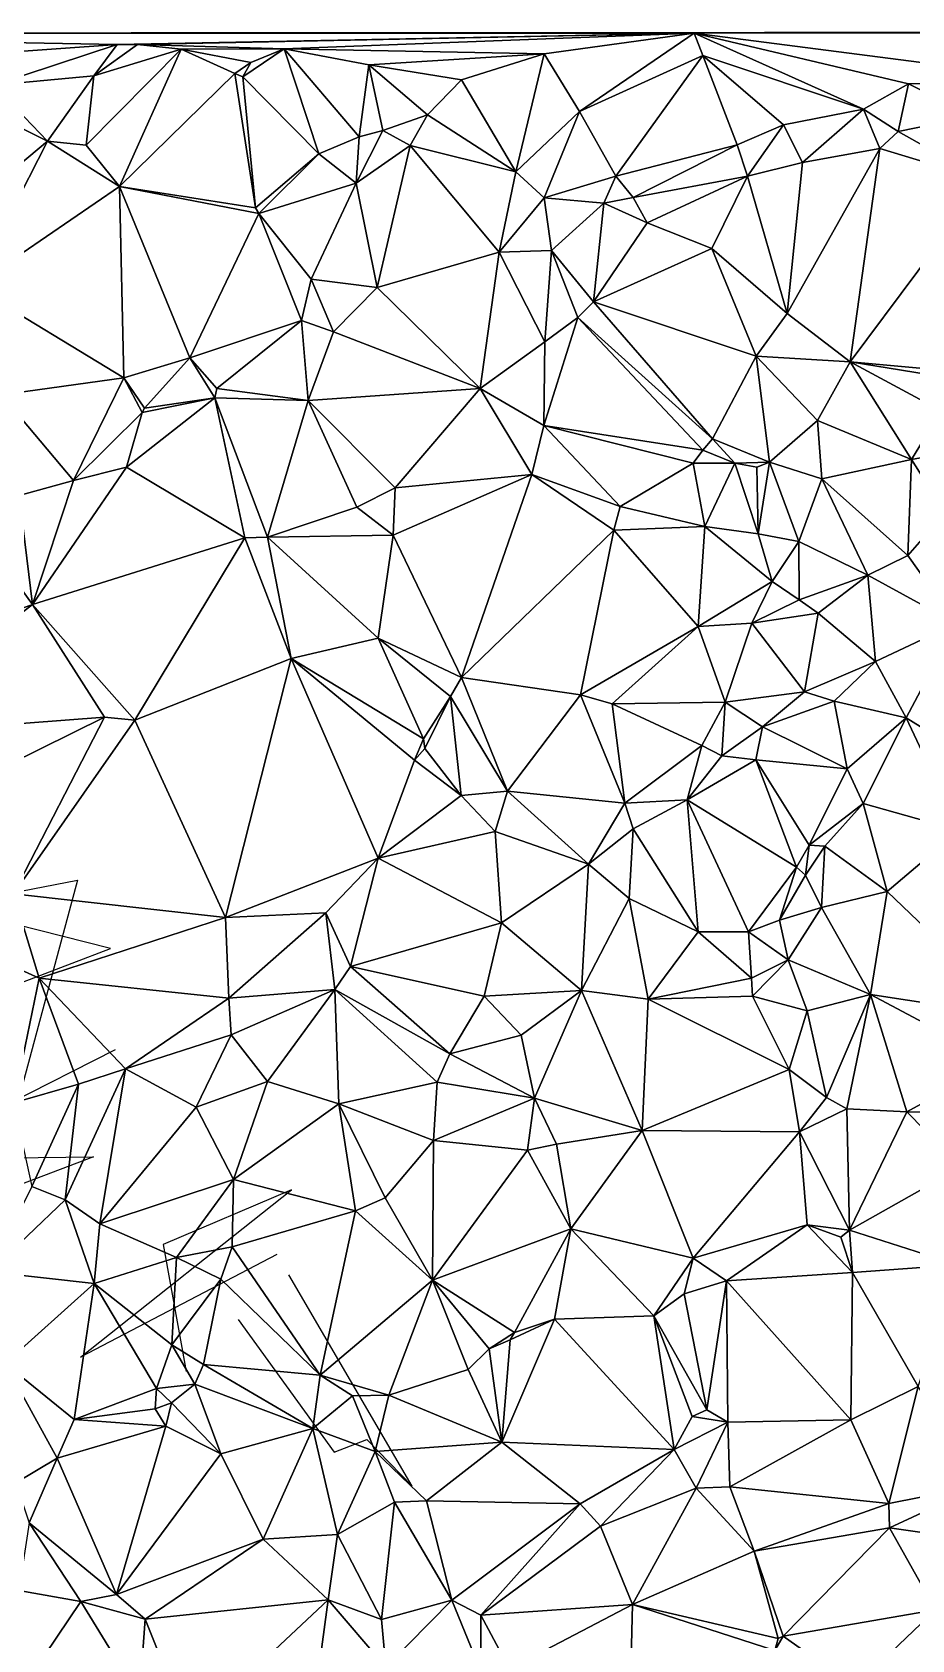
# Model space of a CAD drawing. Header units: metres. Extents: x -15 to 15.1, y -15.8 to 15.4.
# Drawn here: x -8.77 to -1.26, y 1.27 to 14.99 of the extents above; entities that cross this region are included whole.
import ezdxf

# ---------------------------------------------------------------- set-up
doc = ezdxf.new("R2010")
doc.units = ezdxf.units.M
doc.layers.add('CRACKS', color=1, linetype='Continuous')
doc.layers.add('STREET_MESH', color=7, linetype='Continuous')

msp = doc.modelspace()

# ---------------------------------------------------------------- linework, layer by layer
at = {"layer": 'CRACKS'}
for points in [[(-9.411, 6.67, 0.1), (-8.101, 7.17, 0.1), (-9.53, 7.531, 0.1), (-8.381, 7.753, 0.1), (-8.861, 5.977, 0.1)], [(-8.061, 6.307, 0.1), (-9.901, 5.372, 0.1), (-8.245, 5.393, 0.1), (-9.245, 5.014, 0.1), (-8.869, 6.576, 0.1)], [(-6.68, 4.559, 0.1), (-8.358, 3.685, 0.1), (-6.557, 5.111, 0.1), (-7.651, 4.646, 0.1), (-7.454, 3.56, 0.1)], [(-7.011, 4.005, 0.1), (-6.191, 2.872, 0.1), (-5.914, 2.98, 0.1), (-5.526, 2.583, 0.1), (-6.579, 4.386, 0.1)]]:
    msp.add_polyline3d(points, dxfattribs=at)
at = {"layer": 'STREET_MESH'}
for points in [[(-13.333, 14.982), (-3.12, 14.981), (2.885, 14.989)], [(-13.333, 14.982), (-10.168, 14.734), (-8.044, 14.884)], [(-3.12, 14.981), (-13.333, 14.982), (-8.044, 14.884)], [(-7.871, 14.883), (-3.12, 14.981), (-8.044, 14.884)], [(-3.12, 14.981), (-7.871, 14.883), (-6.619, 14.848)], [(-3.12, 14.981), (-6.619, 14.848), (-4.4, 14.804)], [(-4.099, 14.311), (-3.12, 14.981), (-4.4, 14.804)], [(-3.045, 14.789), (-3.12, 14.981), (-4.099, 14.311)], [(-3.12, 14.981), (0.12, 14.564), (2.885, 14.989)], [(-3.12, 14.981), (-1.289, 14.549), (0.12, 14.564)], [(-1.674, 14.331), (-3.12, 14.981), (-3.045, 14.789)], [(-1.674, 14.331), (-1.289, 14.549), (-3.12, 14.981)], [(-10.168, 14.734), (-9.099, 14.537), (-8.044, 14.884)], [(-9.099, 14.537), (-8.243, 14.616), (-8.044, 14.884)], [(-7.498, 14.845), (-8.243, 14.616), (-8.309, 14.026)], [(-8.023, 13.673), (-7.498, 14.845), (-8.309, 14.026)], [(-8.243, 14.616), (-7.871, 14.883), (-8.044, 14.884)], [(-8.243, 14.616), (-7.498, 14.845), (-7.871, 14.883)], [(-8.023, 13.673), (-7.04, 14.636), (-7.498, 14.845)], [(-7.871, 14.883), (-7.498, 14.845), (-6.619, 14.848)], [(-7.498, 14.845), (-6.904, 14.731), (-6.619, 14.848)], [(-7.04, 14.636), (-6.904, 14.731), (-7.498, 14.845)], [(-6.971, 14.608), (-6.322, 13.951), (-6.619, 14.848)], [(-6.904, 14.731), (-6.971, 14.608), (-6.619, 14.848)], [(-6.619, 14.848), (-5.897, 14.71), (-4.4, 14.804)], [(-5.978, 14.095), (-5.897, 14.71), (-6.619, 14.848)], [(-6.322, 13.951), (-5.978, 14.095), (-6.619, 14.848)], [(-6.904, 14.731), (-7.04, 14.636), (-6.971, 14.608)], [(-5.978, 14.095), (-5.776, 14.149), (-5.897, 14.71)], [(-5.897, 14.71), (-5.105, 14.584), (-4.4, 14.804)], [(-5.105, 14.584), (-5.897, 14.71), (-5.394, 14.284)], [(-5.897, 14.71), (-5.776, 14.149), (-5.394, 14.284)], [(-5.105, 14.584), (-4.64, 13.798), (-4.4, 14.804)], [(-4.64, 13.798), (-4.099, 14.311), (-4.4, 14.804)], [(-3.788, 13.76), (-3.045, 14.789), (-4.099, 14.311)], [(-3.788, 13.76), (-2.752, 14.027), (-3.045, 14.789)], [(-2.752, 14.027), (-2.358, 14.198), (-3.045, 14.789)], [(-2.358, 14.198), (-1.674, 14.331), (-3.045, 14.789)], [(-9.099, 14.537), (-8.639, 14.06), (-8.243, 14.616)], [(-8.243, 14.616), (-8.639, 14.06), (-8.309, 14.026)], [(-7.04, 14.636), (-8.023, 13.673), (-6.864, 13.49)], [(-7.04, 14.636), (-6.864, 13.49), (-6.971, 14.608)], [(-6.971, 14.608), (-6.864, 13.49), (-6.322, 13.951)], [(-4.64, 13.798), (-5.105, 14.584), (-5.394, 14.284)], [(-1.289, 14.549), (-1.674, 14.331), (-1.378, 14.143)], [(-1.289, 14.549), (-1.378, 14.143), (-0.736, 14.272)], [(-1.289, 14.549), (-0.736, 14.272), (0.12, 14.564)], [(-9.099, 14.537), (-9.177, 14.326), (-8.639, 14.06)], [(-8.639, 14.06), (-9.177, 14.326), (-9.665, 13.199)], [(-5.776, 14.149), (-5.542, 14.023), (-5.394, 14.284)], [(-5.542, 14.023), (-4.64, 13.798), (-5.394, 14.284)], [(-4.399, 13.575), (-4.099, 14.311), (-4.64, 13.798)], [(-4.399, 13.575), (-3.788, 13.76), (-4.099, 14.311)], [(-1.674, 14.331), (-2.358, 14.198), (-2.195, 13.878)], [(-1.674, 14.331), (-2.195, 13.878), (-1.535, 13.998)], [(-1.378, 14.143), (-1.674, 14.331), (-1.535, 13.998)], [(-0.736, 14.272), (-1.378, 14.143), (-0.633, 13.724)], [(-6.004, 13.701), (-5.776, 14.149), (-5.978, 14.095)], [(-6.004, 13.701), (-5.542, 14.023), (-5.776, 14.149)], [(-2.358, 14.198), (-2.752, 14.027), (-2.663, 13.76)], [(-2.195, 13.878), (-2.358, 14.198), (-2.663, 13.76)], [(-1.378, 14.143), (-1.535, 13.998), (-0.633, 13.724)], [(-9.272, 12.82), (-8.639, 14.06), (-9.665, 13.199)], [(-8.023, 13.673), (-8.639, 14.06), (-9.272, 12.82)], [(-8.639, 14.06), (-8.023, 13.673), (-8.309, 14.026)], [(-6.004, 13.701), (-5.978, 14.095), (-6.322, 13.951)], [(-5.542, 14.023), (-6.004, 13.701), (-5.825, 12.81)], [(-5.542, 14.023), (-5.825, 12.81), (-4.784, 13.112)], [(-5.542, 14.023), (-4.784, 13.112), (-4.64, 13.798)], [(-3.64, 13.58), (-2.752, 14.027), (-3.788, 13.76)], [(-2.752, 14.027), (-3.64, 13.58), (-2.663, 13.76)], [(-1.787, 12.177), (-1.535, 13.998), (-2.326, 12.59)], [(-1.535, 13.998), (-2.195, 13.878), (-2.326, 12.59)], [(-1.535, 13.998), (-1.787, 12.177), (-0.633, 13.724)], [(-6.864, 13.49), (-6.835, 13.442), (-6.322, 13.951)], [(-6.835, 13.442), (-6.004, 13.701), (-6.322, 13.951)], [(-2.195, 13.878), (-2.663, 13.76), (-2.326, 12.59)], [(-4.784, 13.112), (-4.399, 13.575), (-4.64, 13.798)], [(-3.788, 13.76), (-4.399, 13.575), (-3.89, 13.53)], [(-3.64, 13.58), (-3.788, 13.76), (-3.89, 13.53)], [(-2.663, 13.76), (-3.64, 13.58), (-3.52, 13.363)], [(-2.969, 13.144), (-2.663, 13.76), (-3.52, 13.363)], [(-2.663, 13.76), (-2.969, 13.144), (-2.326, 12.59)], [(-1.787, 12.177), (-0.378, 12.047), (-0.633, 13.724)], [(-8.023, 13.673), (-9.272, 12.82), (-7.986, 12.04)], [(-7.423, 12.211), (-8.023, 13.673), (-7.986, 12.04)], [(-6.835, 13.442), (-8.023, 13.673), (-7.423, 12.211)], [(-8.023, 13.673), (-6.835, 13.442), (-6.864, 13.49)], [(-6.004, 13.701), (-6.835, 13.442), (-6.389, 12.881)], [(-5.825, 12.81), (-6.004, 13.701), (-6.389, 12.881)], [(-4.338, 13.126), (-4.399, 13.575), (-4.784, 13.112)], [(-3.89, 13.53), (-4.399, 13.575), (-4.338, 13.126)], [(-3.978, 12.688), (-3.89, 13.53), (-4.338, 13.126)], [(-3.89, 13.53), (-3.978, 12.688), (-3.52, 13.363)], [(-3.64, 13.58), (-3.89, 13.53), (-3.52, 13.363)], [(-6.471, 12.529), (-6.835, 13.442), (-7.423, 12.211)], [(-6.835, 13.442), (-6.471, 12.529), (-6.389, 12.881)], [(-3.978, 12.688), (-2.969, 13.144), (-3.52, 13.363)], [(-5.825, 12.81), (-4.945, 11.949), (-4.784, 13.112)], [(-4.945, 11.949), (-4.393, 12.347), (-4.784, 13.112)], [(-4.393, 12.347), (-4.338, 13.126), (-4.784, 13.112)], [(-4.393, 12.347), (-4.112, 12.556), (-4.338, 13.126)], [(-4.112, 12.556), (-3.978, 12.688), (-4.338, 13.126)], [(-2.969, 13.144), (-3.978, 12.688), (-2.591, 12.226)], [(-2.969, 13.144), (-2.591, 12.226), (-2.326, 12.59)], [(-9.272, 12.82), (-9.031, 11.895), (-7.986, 12.04)], [(-6.471, 12.529), (-6.197, 12.432), (-6.389, 12.881)], [(-6.197, 12.432), (-5.825, 12.81), (-6.389, 12.881)], [(-5.825, 12.81), (-6.197, 12.432), (-4.945, 11.949)], [(-3.978, 12.688), (-4.112, 12.556), (-2.964, 11.518)], [(-2.591, 12.226), (-3.978, 12.688), (-2.964, 11.518)], [(-7.192, 11.95), (-6.471, 12.529), (-7.423, 12.211)], [(-6.471, 12.529), (-7.192, 11.95), (-6.413, 11.847)], [(-6.471, 12.529), (-6.413, 11.847), (-6.197, 12.432)], [(-4.112, 12.556), (-4.393, 12.347), (-4.402, 11.632)], [(-3.046, 11.424), (-4.112, 12.556), (-4.402, 11.632)], [(-4.112, 12.556), (-3.046, 11.424), (-2.964, 11.518)], [(-2.591, 12.226), (-1.787, 12.177), (-2.326, 12.59)], [(-6.197, 12.432), (-6.413, 11.847), (-4.945, 11.949)], [(-4.393, 12.347), (-4.945, 11.949), (-4.402, 11.632)], [(-7.811, 11.78), (-7.423, 12.211), (-7.986, 12.04)], [(-7.811, 11.78), (-7.211, 11.87), (-7.423, 12.211)], [(-7.211, 11.87), (-7.192, 11.95), (-7.423, 12.211)], [(-2.477, 11.32), (-2.591, 12.226), (-2.964, 11.518)], [(-2.477, 11.32), (-2.068, 11.675), (-2.591, 12.226)], [(-2.068, 11.675), (-1.787, 12.177), (-2.591, 12.226)], [(-1.787, 12.177), (-2.068, 11.675), (-1.264, 11.344)], [(-1.01, 11.757), (-1.787, 12.177), (-1.264, 11.344)], [(-0.474, 11.963), (-1.787, 12.177), (-1.01, 11.757)], [(-1.787, 12.177), (-0.474, 11.963), (-0.378, 12.047)], [(-9.031, 11.895), (-8.415, 11.164), (-7.986, 12.04)], [(-8.415, 11.164), (-7.831, 11.744), (-7.986, 12.04)], [(-7.831, 11.744), (-7.811, 11.78), (-7.986, 12.04)], [(-7.192, 11.95), (-7.211, 11.87), (-6.413, 11.847)], [(-6.413, 11.847), (-5.67, 11.101), (-4.945, 11.949)], [(-4.945, 11.949), (-5.67, 11.101), (-4.504, 11.214)], [(-4.945, 11.949), (-4.504, 11.214), (-4.402, 11.632)], [(-8.415, 11.164), (-9.031, 11.895), (-8.88, 11.037)], [(-7.211, 11.87), (-7.963, 11.279), (-6.953, 10.676)], [(-7.211, 11.87), (-7.831, 11.744), (-7.963, 11.279)], [(-7.831, 11.744), (-7.211, 11.87), (-7.811, 11.78)], [(-6.76, 10.679), (-7.211, 11.87), (-6.953, 10.676)], [(-6.413, 11.847), (-7.211, 11.87), (-6.76, 10.679)], [(-5.998, 10.935), (-6.413, 11.847), (-6.76, 10.679)], [(-5.67, 11.101), (-6.413, 11.847), (-5.998, 10.935)], [(-7.831, 11.744), (-8.415, 11.164), (-7.963, 11.279)], [(-2.029, 11.179), (-2.068, 11.675), (-2.477, 11.32)], [(-2.068, 11.675), (-2.029, 11.179), (-1.264, 11.344)], [(-0.531, 11.476), (-1.01, 11.757), (-1.264, 11.344)], [(-4.504, 11.214), (-3.752, 10.941), (-4.402, 11.632)], [(-3.127, 11.311), (-3.046, 11.424), (-4.402, 11.632)], [(-3.752, 10.941), (-3.127, 11.311), (-4.402, 11.632)], [(-3.127, 11.311), (-2.773, 11.312), (-3.046, 11.424)], [(-3.046, 11.424), (-2.773, 11.312), (-2.964, 11.518)], [(-2.773, 11.312), (-2.477, 11.32), (-2.964, 11.518)], [(-0.977, 10.889), (-0.531, 11.476), (-1.264, 11.344)], [(-7.963, 11.279), (-8.765, 10.107), (-6.953, 10.676)], [(-7.963, 11.279), (-8.415, 11.164), (-8.765, 10.107)], [(-3.127, 11.311), (-3.752, 10.941), (-3.029, 10.77)], [(-2.773, 11.312), (-3.127, 11.311), (-3.029, 10.77)], [(-2.773, 11.312), (-3.029, 10.77), (-2.574, 10.71)], [(-2.773, 11.312), (-2.585, 11.279), (-2.477, 11.32)], [(-2.585, 11.279), (-2.773, 11.312), (-2.574, 10.71)], [(-2.477, 11.32), (-2.585, 11.279), (-2.574, 10.71)], [(-2.227, 10.642), (-2.477, 11.32), (-2.574, 10.71)], [(-2.227, 10.642), (-2.029, 11.179), (-2.477, 11.32)], [(-2.029, 11.179), (-1.296, 10.524), (-1.264, 11.344)], [(-1.296, 10.524), (-0.977, 10.889), (-1.264, 11.344)], [(-8.765, 10.107), (-8.415, 11.164), (-8.88, 11.037)], [(-4.504, 11.214), (-5.688, 10.698), (-5.104, 9.484)], [(-4.504, 11.214), (-5.67, 11.101), (-5.688, 10.698)], [(-3.805, 10.739), (-4.504, 11.214), (-5.104, 9.484)], [(-3.752, 10.941), (-4.504, 11.214), (-3.805, 10.739)], [(-2.029, 11.179), (-2.227, 10.642), (-1.636, 10.355)], [(-2.029, 11.179), (-1.636, 10.355), (-1.296, 10.524)], [(-9.492, 11.106), (-10.396, 9.513), (-8.765, 10.107)], [(-9.492, 11.106), (-8.765, 10.107), (-8.88, 11.037)], [(-5.67, 11.101), (-5.998, 10.935), (-5.688, 10.698)], [(-5.998, 10.935), (-6.76, 10.679), (-5.688, 10.698)], [(-3.029, 10.77), (-3.752, 10.941), (-3.805, 10.739)], [(-0.977, 10.889), (-1.296, 10.524), (-0.883, 9.944)], [(-4.09, 9.335), (-3.805, 10.739), (-5.104, 9.484)], [(-4.09, 9.335), (-3.085, 9.919), (-3.805, 10.739)], [(-3.085, 9.919), (-3.029, 10.77), (-3.805, 10.739)], [(-3.029, 10.77), (-3.085, 9.919), (-2.455, 10.303)], [(-3.029, 10.77), (-2.455, 10.303), (-2.574, 10.71)], [(-2.455, 10.303), (-2.227, 10.642), (-2.574, 10.71)], [(-8.765, 10.107), (-7.893, 9.119), (-6.953, 10.676)], [(-7.893, 9.119), (-6.558, 9.646), (-6.953, 10.676)], [(-6.558, 9.646), (-6.76, 10.679), (-6.953, 10.676)], [(-6.76, 10.679), (-5.817, 9.818), (-5.688, 10.698)], [(-6.76, 10.679), (-6.558, 9.646), (-5.817, 9.818)], [(-5.688, 10.698), (-5.817, 9.818), (-5.104, 9.484)], [(-2.222, 10.145), (-2.227, 10.642), (-2.455, 10.303)], [(-1.636, 10.355), (-2.227, 10.642), (-2.222, 10.145)], [(-1.296, 10.524), (-1.636, 10.355), (-0.883, 9.944)], [(-2.455, 10.303), (-3.085, 9.919), (-2.626, 9.946)], [(-2.222, 10.145), (-2.455, 10.303), (-2.626, 9.946)], [(-1.636, 10.355), (-2.222, 10.145), (-2.06, 10.032)], [(-1.571, 9.62), (-1.636, 10.355), (-2.06, 10.032)], [(-1.636, 10.355), (-1.571, 9.62), (-0.883, 9.944)], [(-10.396, 9.513), (-10.205, 8.989), (-8.765, 10.107)], [(-8.765, 10.107), (-10.205, 8.989), (-8.151, 9.145)], [(-8.765, 10.107), (-8.151, 9.145), (-7.893, 9.119)], [(-2.222, 10.145), (-2.626, 9.946), (-2.06, 10.032)], [(-2.626, 9.946), (-2.178, 9.362), (-2.06, 10.032)], [(-2.178, 9.362), (-1.571, 9.62), (-2.06, 10.032)], [(-3.818, 9.258), (-3.085, 9.919), (-4.09, 9.335)], [(-3.818, 9.258), (-2.856, 9.272), (-3.085, 9.919)], [(-3.085, 9.919), (-2.856, 9.272), (-2.626, 9.946)], [(-2.856, 9.272), (-2.178, 9.362), (-2.626, 9.946)], [(-1.571, 9.62), (-1.309, 9.138), (-0.883, 9.944)], [(-1.309, 9.138), (-0.065, 8.368), (-0.883, 9.944)], [(-6.558, 9.646), (-5.428, 8.96), (-5.817, 9.818)], [(-5.817, 9.818), (-5.199, 9.321), (-5.104, 9.484)], [(-5.428, 8.96), (-5.199, 9.321), (-5.817, 9.818)], [(-7.118, 7.435), (-6.558, 9.646), (-7.893, 9.119)], [(-6.558, 9.646), (-7.118, 7.435), (-5.816, 7.941)], [(-5.507, 8.777), (-6.558, 9.646), (-5.816, 7.941)], [(-5.507, 8.777), (-5.428, 8.96), (-6.558, 9.646)], [(-2.178, 9.362), (-1.924, 9.28), (-1.571, 9.62)], [(-1.571, 9.62), (-1.924, 9.28), (-1.309, 9.138)], [(-5.199, 9.321), (-4.712, 8.512), (-5.104, 9.484)], [(-4.712, 8.512), (-4.09, 9.335), (-5.104, 9.484)], [(-4.712, 8.512), (-3.711, 8.41), (-4.09, 9.335)], [(-3.711, 8.41), (-3.818, 9.258), (-4.09, 9.335)], [(-2.178, 9.362), (-2.856, 9.272), (-2.537, 9.061)], [(-2.178, 9.362), (-2.537, 9.061), (-1.924, 9.28)], [(-5.428, 8.96), (-5.418, 8.876), (-5.199, 9.321)], [(-5.418, 8.876), (-5.107, 8.477), (-5.199, 9.321)], [(-5.199, 9.321), (-5.107, 8.477), (-4.712, 8.512)], [(-2.856, 9.272), (-3.818, 9.258), (-3.054, 8.904)], [(-3.818, 9.258), (-3.711, 8.41), (-3.054, 8.904)], [(-2.882, 8.815), (-2.856, 9.272), (-3.054, 8.904)], [(-2.537, 9.061), (-2.856, 9.272), (-2.882, 8.815)], [(-1.924, 9.28), (-2.537, 9.061), (-1.814, 8.703)], [(-1.924, 9.28), (-1.814, 8.703), (-1.309, 9.138)], [(-10.205, 8.989), (-10.069, 8.196), (-8.151, 9.145)], [(-8.151, 9.145), (-10.069, 8.196), (-8.929, 7.638)], [(-7.893, 9.119), (-8.151, 9.145), (-8.929, 7.638)], [(-7.118, 7.435), (-7.893, 9.119), (-8.929, 7.638)], [(-2.537, 9.061), (-2.882, 8.815), (-2.594, 8.78)], [(-2.537, 9.061), (-2.594, 8.78), (-1.814, 8.703)], [(-1.814, 8.703), (-1.678, 8.408), (-1.309, 9.138)], [(-1.678, 8.408), (-0.858, 8.178), (-1.309, 9.138)], [(-1.309, 9.138), (-0.858, 8.178), (-0.065, 8.368)], [(-5.418, 8.876), (-5.428, 8.96), (-5.507, 8.777)], [(-5.418, 8.876), (-5.507, 8.777), (-5.107, 8.477)], [(-3.054, 8.904), (-3.711, 8.41), (-3.178, 8.439)], [(-2.882, 8.815), (-3.054, 8.904), (-3.178, 8.439)], [(-2.594, 8.78), (-2.882, 8.815), (-3.178, 8.439)], [(-2.247, 7.866), (-2.594, 8.78), (-3.178, 8.439)], [(-2.594, 8.78), (-2.139, 8.053), (-1.814, 8.703)], [(-2.247, 7.866), (-2.139, 8.053), (-2.594, 8.78)], [(-5.107, 8.477), (-5.507, 8.777), (-5.816, 7.941)], [(-2.139, 8.053), (-1.678, 8.408), (-1.814, 8.703)], [(-4.712, 8.512), (-5.107, 8.477), (-4.818, 8.17)], [(-4.021, 7.889), (-4.712, 8.512), (-4.818, 8.17)], [(-4.021, 7.889), (-3.711, 8.41), (-4.712, 8.512)], [(-5.107, 8.477), (-5.816, 7.941), (-4.818, 8.17)], [(-3.711, 8.41), (-4.021, 7.889), (-3.64, 8.191)], [(-3.711, 8.41), (-3.64, 8.191), (-3.178, 8.439)], [(-3.64, 8.191), (-3.086, 7.312), (-3.178, 8.439)], [(-3.086, 7.312), (-2.657, 7.312), (-3.178, 8.439)], [(-2.657, 7.312), (-2.247, 7.866), (-3.178, 8.439)], [(-1.678, 8.408), (-2.139, 8.053), (-2.005, 8.043)], [(-1.473, 7.656), (-1.678, 8.408), (-2.005, 8.043)], [(-0.858, 8.178), (-1.678, 8.408), (-1.473, 7.656)], [(-4.818, 8.17), (-5.816, 7.941), (-4.765, 7.391)], [(-4.021, 7.889), (-4.818, 8.17), (-4.765, 7.391)], [(-3.64, 8.191), (-4.021, 7.889), (-3.675, 7.597)], [(-3.64, 8.191), (-3.675, 7.597), (-3.086, 7.312)], [(-0.351, 6.585), (-0.858, 8.178), (-1.473, 7.656)], [(-2.247, 7.866), (-2.169, 7.797), (-2.139, 8.053)], [(-2.139, 8.053), (-2.169, 7.797), (-2.005, 8.043)], [(-2.169, 7.797), (-2.032, 7.52), (-2.005, 8.043)], [(-2.032, 7.52), (-1.473, 7.656), (-2.005, 8.043)], [(-7.118, 7.435), (-6.262, 7.475), (-5.816, 7.941)], [(-6.262, 7.475), (-6.052, 7.017), (-5.816, 7.941)], [(-5.816, 7.941), (-6.052, 7.017), (-4.765, 7.391)], [(-4.081, 6.812), (-4.021, 7.889), (-4.765, 7.391)], [(-4.021, 7.889), (-4.081, 6.812), (-3.675, 7.597)], [(-2.392, 7.411), (-2.247, 7.866), (-2.657, 7.312)], [(-2.247, 7.866), (-2.392, 7.411), (-2.169, 7.797)], [(-2.169, 7.797), (-2.392, 7.411), (-2.032, 7.52)], [(-8.897, 7.002), (-8.71, 6.918), (-8.929, 7.638)], [(-8.71, 6.918), (-7.118, 7.435), (-8.929, 7.638)], [(-4.081, 6.812), (-3.513, 6.737), (-3.675, 7.597)], [(-3.675, 7.597), (-3.513, 6.737), (-3.086, 7.312)], [(-2.032, 7.52), (-1.614, 6.779), (-1.473, 7.656)], [(-1.614, 6.779), (-0.351, 6.585), (-1.473, 7.656)], [(-7.118, 7.435), (-8.71, 6.918), (-7.092, 6.748)], [(-6.262, 7.475), (-7.118, 7.435), (-7.092, 6.748)], [(-6.185, 6.82), (-6.262, 7.475), (-7.092, 6.748)], [(-6.262, 7.475), (-6.185, 6.82), (-6.052, 7.017)], [(-2.318, 7.074), (-2.392, 7.411), (-2.657, 7.312)], [(-2.392, 7.411), (-2.318, 7.074), (-2.032, 7.52)], [(-2.318, 7.074), (-1.614, 6.779), (-2.032, 7.52)], [(-6.052, 7.017), (-4.912, 6.765), (-4.765, 7.391)], [(-4.912, 6.765), (-4.081, 6.812), (-4.765, 7.391)], [(-3.513, 6.737), (-2.631, 6.918), (-3.086, 7.312)], [(-2.631, 6.918), (-2.657, 7.312), (-3.086, 7.312)], [(-2.318, 7.074), (-2.657, 7.312), (-2.631, 6.918)], [(-8.929, 5.853), (-8.71, 6.918), (-8.897, 7.002)], [(-6.052, 7.017), (-6.185, 6.82), (-5.204, 6.272)], [(-4.912, 6.765), (-6.052, 7.017), (-5.204, 6.272)], [(-2.318, 7.074), (-2.631, 6.918), (-2.621, 6.763)], [(-2.154, 6.64), (-2.318, 7.074), (-2.621, 6.763)], [(-2.318, 7.074), (-2.154, 6.64), (-1.614, 6.779)], [(-8.71, 6.918), (-8.929, 5.853), (-8.374, 6.014)], [(-7.973, 6.145), (-8.71, 6.918), (-8.374, 6.014)], [(-7.092, 6.748), (-8.71, 6.918), (-7.973, 6.145)], [(-2.621, 6.763), (-2.631, 6.918), (-3.513, 6.737)], [(-7.092, 6.748), (-7.973, 6.145), (-7.071, 6.434)], [(-6.185, 6.82), (-7.092, 6.748), (-7.071, 6.434)], [(-6.761, 6.036), (-6.185, 6.82), (-7.071, 6.434)], [(-6.185, 6.82), (-6.761, 6.036), (-6.151, 5.845)], [(-6.185, 6.82), (-5.313, 6.031), (-5.204, 6.272)], [(-5.313, 6.031), (-6.185, 6.82), (-6.151, 5.845)], [(-4.597, 6.432), (-4.912, 6.765), (-5.204, 6.272)], [(-4.081, 6.812), (-4.912, 6.765), (-4.597, 6.432)], [(-4.081, 6.812), (-4.597, 6.432), (-4.482, 5.895)], [(-3.564, 5.617), (-4.081, 6.812), (-4.482, 5.895)], [(-3.513, 6.737), (-4.081, 6.812), (-3.564, 5.617)], [(-2.309, 6.138), (-3.513, 6.737), (-3.564, 5.617)], [(-2.309, 6.138), (-2.621, 6.763), (-3.513, 6.737)], [(-2.154, 6.64), (-2.621, 6.763), (-2.309, 6.138)], [(-2.154, 6.64), (-1.99, 5.899), (-1.614, 6.779)], [(-1.99, 5.899), (-1.815, 5.802), (-1.614, 6.779)], [(-1.614, 6.779), (-1.815, 5.802), (-1.304, 5.776)], [(-1.614, 6.779), (-1.304, 5.776), (-0.528, 6.2)], [(-0.351, 6.585), (-1.614, 6.779), (-0.528, 6.2)], [(-1.99, 5.899), (-2.154, 6.64), (-2.309, 6.138)], [(-7.973, 6.145), (-7.369, 5.817), (-7.071, 6.434)], [(-7.369, 5.817), (-6.761, 6.036), (-7.071, 6.434)], [(-4.597, 6.432), (-5.204, 6.272), (-4.482, 5.895)], [(-5.204, 6.272), (-5.313, 6.031), (-4.482, 5.895)], [(-1.304, 5.776), (-0.823, 5.767), (-0.528, 6.2)], [(-8.488, 5.026), (-7.973, 6.145), (-8.374, 6.014)], [(-8.193, 4.822), (-7.973, 6.145), (-8.488, 5.026)], [(-8.193, 4.822), (-7.369, 5.817), (-7.973, 6.145)], [(-6.761, 6.036), (-7.369, 5.817), (-7.052, 5.201)], [(-6.151, 5.845), (-6.761, 6.036), (-7.052, 5.201)], [(-2.219, 5.606), (-2.309, 6.138), (-3.564, 5.617)], [(-2.219, 5.606), (-1.99, 5.899), (-2.309, 6.138)], [(-8.929, 5.853), (-8.773, 5.139), (-8.374, 6.014)], [(-8.773, 5.139), (-8.488, 5.026), (-8.374, 6.014)], [(-5.313, 6.031), (-6.151, 5.845), (-5.345, 5.532)], [(-5.313, 6.031), (-5.345, 5.532), (-4.482, 5.895)], [(-1.815, 5.802), (-1.99, 5.899), (-2.219, 5.606)], [(-7.369, 5.817), (-8.193, 4.822), (-7.052, 5.201)], [(-6.011, 4.932), (-6.151, 5.845), (-7.052, 5.201)], [(-5.345, 5.532), (-6.151, 5.845), (-5.756, 5.043)], [(-6.151, 5.845), (-6.011, 4.932), (-5.756, 5.043)], [(-5.345, 5.532), (-4.541, 5.45), (-4.482, 5.895)], [(-4.541, 5.45), (-4.295, 5.5), (-4.482, 5.895)], [(-4.295, 5.5), (-3.564, 5.617), (-4.482, 5.895)], [(-1.815, 5.802), (-2.219, 5.606), (-1.793, 4.766)], [(-1.304, 5.776), (-1.815, 5.802), (-1.793, 4.766)], [(-0.841, 5.304), (-1.304, 5.776), (-1.793, 4.766)], [(-0.841, 5.304), (-0.823, 5.767), (-1.304, 5.776)], [(-5.353, 4.342), (-5.345, 5.532), (-5.756, 5.043)], [(-5.353, 4.342), (-4.541, 5.45), (-5.345, 5.532)], [(-4.295, 5.5), (-4.541, 5.45), (-4.172, 4.779)], [(-4.295, 5.5), (-4.172, 4.779), (-3.564, 5.617)], [(-4.172, 4.779), (-3.128, 4.528), (-3.564, 5.617)], [(-3.128, 4.528), (-2.219, 5.606), (-3.564, 5.617)], [(-2.154, 4.814), (-2.219, 5.606), (-3.128, 4.528)], [(-2.219, 5.606), (-2.154, 4.814), (-1.793, 4.766)], [(-4.541, 5.45), (-5.353, 4.342), (-4.172, 4.779)], [(-0.869, 4.472), (-0.841, 5.304), (-1.793, 4.766)], [(-8.773, 5.139), (-9.134, 4.412), (-8.488, 5.026)], [(-8.193, 4.822), (-7.536, 4.533), (-7.052, 5.201)], [(-7.536, 4.533), (-7.062, 4.626), (-7.052, 5.201)], [(-7.062, 4.626), (-6.011, 4.932), (-7.052, 5.201)], [(-9.134, 4.412), (-8.239, 4.311), (-8.488, 5.026)], [(-8.239, 4.311), (-8.193, 4.822), (-8.488, 5.026)], [(-6.011, 4.932), (-5.353, 4.342), (-5.756, 5.043)], [(-7.536, 4.533), (-8.193, 4.822), (-8.239, 4.311)], [(-6.011, 4.932), (-7.062, 4.626), (-6.312, 3.529)], [(-5.353, 4.342), (-6.011, 4.932), (-6.312, 3.529)], [(-2.843, 4.334), (-2.154, 4.814), (-3.128, 4.528)], [(-2.843, 4.334), (-1.769, 4.407), (-2.154, 4.814)], [(-2.154, 4.814), (-1.867, 4.708), (-1.793, 4.766)], [(-1.769, 4.407), (-1.867, 4.708), (-2.154, 4.814)], [(-5.353, 4.342), (-4.653, 3.894), (-4.172, 4.779)], [(-4.653, 3.894), (-4.312, 4.008), (-4.172, 4.779)], [(-4.172, 4.779), (-4.312, 4.008), (-3.464, 4.036)], [(-3.128, 4.528), (-4.172, 4.779), (-3.464, 4.036)], [(-1.867, 4.708), (-1.769, 4.407), (-1.793, 4.766)], [(-1.769, 4.407), (-0.869, 4.472), (-1.793, 4.766)], [(-7.576, 3.788), (-7.536, 4.533), (-8.239, 4.311)], [(-7.536, 4.533), (-7.576, 3.788), (-7.16, 4.35)], [(-7.062, 4.626), (-7.536, 4.533), (-7.16, 4.35)], [(-6.312, 3.529), (-7.062, 4.626), (-7.16, 4.35)], [(-3.205, 4.225), (-3.128, 4.528), (-3.464, 4.036)], [(-3.205, 4.225), (-2.843, 4.334), (-3.128, 4.528)], [(-9.134, 4.412), (-8.999, 3.631), (-8.239, 4.311)], [(-1.769, 4.407), (-2.843, 4.334), (-1.781, 3.149)], [(-1.209, 3.434), (-1.769, 4.407), (-1.781, 3.149)], [(-1.769, 4.407), (-1.209, 3.434), (-0.869, 4.472)], [(-8.999, 3.631), (-8.412, 3.151), (-8.239, 4.311)], [(-8.412, 3.151), (-7.707, 3.417), (-8.239, 4.311)], [(-7.707, 3.417), (-7.576, 3.788), (-8.239, 4.311)], [(-7.576, 3.788), (-7.308, 3.621), (-7.16, 4.35)], [(-7.308, 3.621), (-6.312, 3.529), (-7.16, 4.35)], [(-5.724, 3.359), (-5.353, 4.342), (-6.312, 3.529)], [(-5.724, 3.359), (-5.047, 3.579), (-5.353, 4.342)], [(-4.868, 3.756), (-4.653, 3.894), (-5.353, 4.342)], [(-5.047, 3.579), (-4.868, 3.756), (-5.353, 4.342)], [(-2.843, 4.334), (-3.205, 4.225), (-3.012, 3.234)], [(-2.832, 3.13), (-2.843, 4.334), (-3.012, 3.234)], [(-2.843, 4.334), (-2.832, 3.13), (-1.781, 3.149)], [(-3.012, 3.234), (-3.205, 4.225), (-3.464, 4.036)], [(-3.289, 2.895), (-4.312, 4.008), (-4.76, 2.959)], [(-4.312, 4.008), (-4.691, 3.831), (-4.76, 2.959)], [(-4.691, 3.831), (-4.312, 4.008), (-4.653, 3.894)], [(-4.312, 4.008), (-3.289, 2.895), (-3.464, 4.036)], [(-3.135, 3.178), (-3.012, 3.234), (-3.464, 4.036)], [(-3.289, 2.895), (-3.135, 3.178), (-3.464, 4.036)], [(-4.868, 3.756), (-4.691, 3.831), (-4.653, 3.894)], [(-7.707, 3.417), (-7.381, 3.453), (-7.576, 3.788)], [(-7.576, 3.788), (-7.381, 3.453), (-7.308, 3.621)], [(-4.868, 3.756), (-5.047, 3.579), (-4.76, 2.959)], [(-4.691, 3.831), (-4.868, 3.756), (-4.76, 2.959)], [(-8.412, 3.151), (-8.999, 3.631), (-8.555, 2.823)], [(-8.999, 3.631), (-8.908, 2.612), (-8.555, 2.823)], [(-7.381, 3.453), (-6.375, 3.075), (-7.308, 3.621)], [(-7.308, 3.621), (-6.375, 3.075), (-6.312, 3.529)], [(-5.047, 3.579), (-5.724, 3.359), (-4.76, 2.959)], [(-7.381, 3.453), (-7.707, 3.417), (-7.581, 3.294)], [(-7.159, 2.86), (-7.381, 3.453), (-7.581, 3.294)], [(-6.375, 3.075), (-7.381, 3.453), (-7.159, 2.86)], [(-6.312, 3.529), (-6.375, 3.075), (-6.036, 3.353)], [(-5.724, 3.359), (-6.312, 3.529), (-6.036, 3.353)], [(-1.459, 2.436), (-1.209, 3.434), (-1.781, 3.149)], [(-1.459, 2.436), (-0.667, 2.591), (-1.209, 3.434)], [(-7.72, 3.244), (-7.707, 3.417), (-8.412, 3.151)], [(-7.707, 3.417), (-7.72, 3.244), (-7.581, 3.294)], [(-7.72, 3.244), (-7.627, 3.096), (-7.581, 3.294)], [(-7.627, 3.096), (-7.159, 2.86), (-7.581, 3.294)], [(-6.375, 3.075), (-5.843, 2.88), (-6.036, 3.353)], [(-5.843, 2.88), (-5.724, 3.359), (-6.036, 3.353)], [(-5.724, 3.359), (-5.843, 2.88), (-4.76, 2.959)], [(-7.627, 3.096), (-7.72, 3.244), (-8.412, 3.151)], [(-3.289, 2.895), (-2.832, 3.13), (-3.135, 3.178)], [(-3.135, 3.178), (-2.832, 3.13), (-3.012, 3.234)], [(-7.627, 3.096), (-8.412, 3.151), (-8.555, 2.823)], [(-8.049, 1.659), (-7.627, 3.096), (-8.555, 2.823)], [(-7.159, 2.86), (-7.627, 3.096), (-8.049, 1.659)], [(-6.798, 2.131), (-6.375, 3.075), (-7.159, 2.86)], [(-6.798, 2.131), (-6.164, 2.17), (-6.375, 3.075)], [(-6.375, 3.075), (-6.164, 2.17), (-5.843, 2.88)], [(-2.832, 3.13), (-3.289, 2.895), (-3.102, 2.566)], [(-2.832, 3.13), (-3.102, 2.566), (-2.816, 2.576)], [(-1.781, 3.149), (-2.832, 3.13), (-2.816, 2.576)], [(-1.459, 2.436), (-1.781, 3.149), (-2.816, 2.576)], [(-5.843, 2.88), (-5.403, 2.458), (-4.76, 2.959)], [(-5.403, 2.458), (-4.093, 2.431), (-4.76, 2.959)], [(-4.093, 2.431), (-3.289, 2.895), (-4.76, 2.959)], [(-3.289, 2.895), (-4.093, 2.431), (-3.92, 2.243)], [(-3.102, 2.566), (-3.289, 2.895), (-3.92, 2.243)], [(-8.908, 2.612), (-8.796, 2.27), (-8.555, 2.823)], [(-8.796, 2.27), (-8.049, 1.659), (-8.555, 2.823)], [(-6.798, 2.131), (-7.159, 2.86), (-8.049, 1.659)], [(-5.843, 2.88), (-6.164, 2.17), (-5.676, 2.447)], [(-5.403, 2.458), (-5.843, 2.88), (-5.676, 2.447)], [(-3.647, 1.573), (-3.102, 2.566), (-3.92, 2.243)], [(-2.606, 2.028), (-3.102, 2.566), (-3.647, 1.573)], [(-3.102, 2.566), (-2.606, 2.028), (-2.816, 2.576)], [(-2.606, 2.028), (-1.459, 2.436), (-2.816, 2.576)], [(-1.459, 2.436), (-1.453, 2.228), (-0.667, 2.591)], [(-0.667, 2.591), (-1.453, 2.228), (-0.653, 2.113)], [(-6.164, 2.17), (-5.788, 1.445), (-5.676, 2.447)], [(-5.676, 2.447), (-5.788, 1.445), (-5.188, 1.609)], [(-5.403, 2.458), (-5.676, 2.447), (-5.188, 1.609)], [(-4.093, 2.431), (-5.403, 2.458), (-5.188, 1.609)], [(-4.941, 1.483), (-4.093, 2.431), (-5.188, 1.609)], [(-4.093, 2.431), (-4.941, 1.483), (-3.92, 2.243)], [(-1.459, 2.436), (-2.606, 2.028), (-1.453, 2.228)], [(-8.354, 1.6), (-8.796, 2.27), (-8.883, 1.694)], [(-8.796, 2.27), (-8.354, 1.6), (-8.049, 1.659)], [(-4.941, 1.483), (-3.647, 1.573), (-3.92, 2.243)], [(-2.606, 2.028), (-2.361, 1.303), (-1.453, 2.228)], [(-2.361, 1.303), (-1.059, 1.529), (-1.453, 2.228)], [(-1.453, 2.228), (-1.059, 1.529), (-0.653, 2.113)], [(-7.804, 1.447), (-6.798, 2.131), (-8.049, 1.659)], [(-6.798, 2.131), (-7.804, 1.447), (-6.244, 1.612)], [(-6.164, 2.17), (-6.798, 2.131), (-6.244, 1.612)], [(-5.788, 1.445), (-6.164, 2.17), (-6.244, 1.612)], [(-2.403, 1.284), (-2.606, 2.028), (-3.647, 1.573)], [(-2.403, 1.284), (-2.361, 1.303), (-2.606, 2.028)], [(-8.354, 1.6), (-8.883, 1.694), (-8.969, 0.685)], [(-8.354, 1.6), (-7.804, 1.447), (-8.049, 1.659)], [(-7.853, 0.783), (-8.354, 1.6), (-8.969, 0.685)], [(-7.804, 1.447), (-8.354, 1.6), (-7.853, 0.783)], [(-7.804, 1.447), (-7.427, 0.504), (-6.244, 1.612)], [(-7.427, 0.504), (-6.452, 0.074), (-6.244, 1.612)], [(-6.452, 0.074), (-5.752, 1.038), (-6.244, 1.612)], [(-5.752, 1.038), (-5.788, 1.445), (-6.244, 1.612)], [(-5.788, 1.445), (-5.752, 1.038), (-5.188, 1.609)], [(-5.188, 1.609), (-5.752, 1.038), (-4.941, 1.005)], [(-4.941, 1.483), (-5.188, 1.609), (-4.941, 1.005)], [(-3.647, 1.573), (-4.941, 1.483), (-4.694, 1.025)], [(-3.678, 0.306), (-3.647, 1.573), (-4.694, 1.025)], [(-3.647, 1.573), (-3.678, 0.306), (-2.431, 1.18)], [(-2.403, 1.284), (-3.647, 1.573), (-2.431, 1.18)], [(-1.059, 1.529), (-2.361, 1.303), (-1.748, 0.872)], [(-0.818, -0.204), (-1.059, 1.529), (-1.748, 0.872)], [(-7.804, 1.447), (-7.853, 0.783), (-7.427, 0.504)], [(-4.694, 1.025), (-4.941, 1.483), (-4.941, 1.005)], [(-2.361, 1.303), (-2.431, 1.18), (-1.748, 0.872)], [(-2.361, 1.303), (-2.403, 1.284), (-2.431, 1.18)]]:
    msp.add_3dface(points, dxfattribs=at)

doc.saveas('drawing.dxf')
